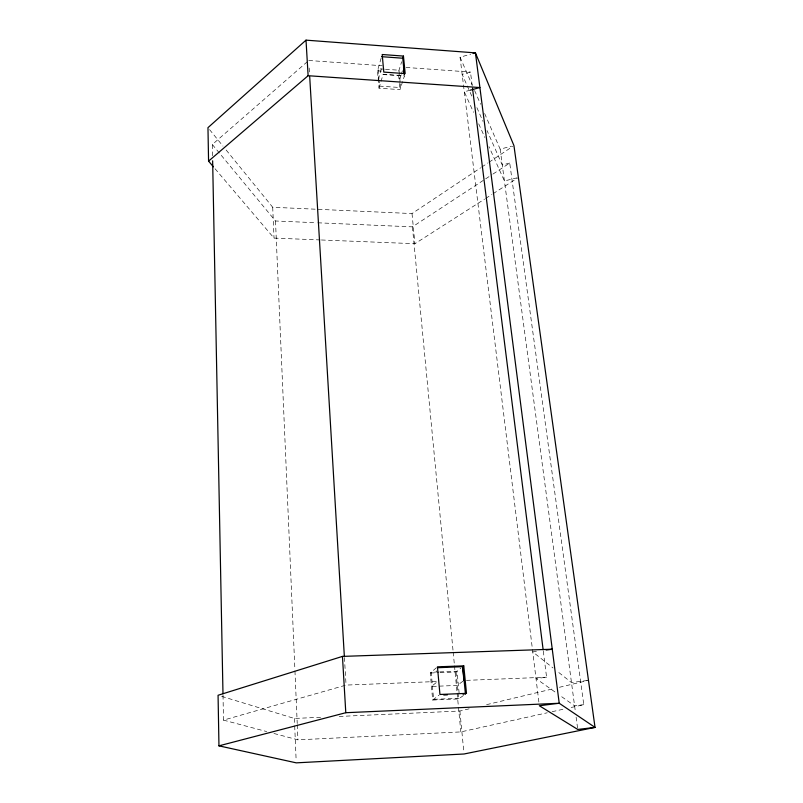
<?xml version="1.0" encoding="UTF-8"?>
<svg xmlns="http://www.w3.org/2000/svg" width="803" height="803" viewBox="0 0 803 803"><rect width="100%" height="100%" fill="white"/><g stroke="black" fill="none" stroke-linecap="round" stroke-linejoin="round"><path stroke-width="0.6" stroke-dasharray="4.01 3.01" d="M379.006 88.2L383.151 74.227L404.491 75.723L400.014 89.615L379.006 88.2L377.48 70.825L381.254 57.776M378.233 79.487L381.576 68.084M398.72 71.126L401.661 61.751M399.834 78.865L400.938 75.382M401.309 74.227L402.413 70.754M212.544 155.802L212.333 144.51L307.79 61.309M463.512 695.478L458.623 698.941L432.656 700.045L430.288 672.994L436.35 667.775L436.681 671.519M440.094 672.623L456.034 672.021L460.842 668.196M432.656 700.045L438.97 695.217M463 681.155L457.329 685.421L431.462 686.455L437.585 681.486L346.063 685.089L223.495 720.13L223.003 695.047M226.125 149.99L272.709 207.264L412.019 213.568L480.666 167.797M481.7 167.104L487.943 162.939M488.987 162.246L512.906 146.297M317.817 222.802L412.411 226.858L484.621 179.531M485.664 178.838L491.938 174.723M492.992 174.04L509.734 163.069L583.791 704.683L569.186 707.915M321.401 239.987L414.92 243.71L484.6 199.114M485.664 198.441L491.998 194.386M493.052 193.714L517.333 178.176M538.883 702.073L460.059 57.184L470.709 54.202M472.204 85.74L470.488 72.069L462.157 74.358L471.803 96.149M470.297 90.157L464.285 91.783L473.549 112.36M484.621 113.494L500.159 149.127L511.641 146.186M509.734 163.069L502.276 164.946L487.04 130.548M517.222 177.784L504.414 180.966L488.977 146.668M339.177 716.447L459.888 711.026L469.594 708.718M486.578 704.663L554.512 688.462M559.36 687.298L588.479 680.352M273.923 733.48L297.933 739.844L460.832 731.914L547.275 712.773M552.143 711.689L564.318 708.999M536.404 651.404L532.75 651.906L553.086 667.996M543.3 651.103L546.582 677.2L536.013 678.585L556.318 692.919M587.264 680.512L571.475 682.56L556.961 671.067M583.791 704.683L574.587 705.827L560.374 695.789M221.638 696.352L294.37 718.454L321.752 717.23M430.288 672.994L438.87 672.663M466.433 680.352L546.582 677.2M438.579 671.93L431.201 672.201L433.59 699.333L459.637 698.229L459.396 695.769M439.813 671.88L457.027 671.228L459.276 694.545M215.033 168.74L274.024 238.1L320.156 239.936M212.333 144.51L275.499 220.986L316.573 222.752M377.48 70.825L382.389 71.176M383.051 74.559L404.391 76.054M308.733 60.486L382.258 65.756M406.007 67.452L470.488 72.069M384.236 69.168L378.083 68.737L378.956 78.674M385.47 69.259L399.001 70.222L400.195 82.609M223.495 720.13L266.716 731.573M209.553 129.604L222.973 146.106M478.688 123.792L484.861 137.514M476.882 107.612L482.974 121.373M460.059 57.184L472.084 84.767M474.593 90.508L480.606 104.3M500.159 149.127L575.44 712.171M576.102 717.109L577.588 728.211M400.316 83.843L400.677 87.557L379.618 86.132L379.066 79.919M398.589 74.779L399.302 82.197M399.422 83.412L400.014 89.615M412.019 213.568L414.92 243.71M456.034 672.021L458.623 698.941M459.888 711.026L463.913 752.772M412.411 226.858L453.063 650.852M453.183 652.106L454.378 664.573M454.498 665.817L457.007 692.005M457.128 693.25L460.832 731.914M309.185 68.004L309.556 74.257M344.417 657.557L346.063 685.089M275.499 220.986L294.902 669.662M294.952 670.917L297.23 723.553M297.281 724.808L297.933 739.844M272.709 207.264L274.024 238.1M294.37 718.454L294.631 724.627M294.691 725.862L296.146 760.381"/><path stroke-width="1.2" d="M404.381 74.559L402.765 58.228L403.447 56.08L382.198 54.514L383.784 72.099L405.174 73.605L403.447 56.08M546.16 650.059L552.253 649.215L342.459 656.402L218.065 695.268L218.958 745.846L296.257 762.85L464.024 753.997L595.033 727.398L513.94 145.604L475.436 52.878L306.013 40.15L207.967 127.657L208.569 161.132L213.417 166.833M208.569 161.132L308.121 75.713L479.903 87.547L470.297 90.157M437.595 667.725L462.749 666.681L463.773 665.858L466.493 693.36L463.04 694.204M473.077 53.54L475.436 52.878L559.219 703.257L595.033 727.398L577.748 729.445L539.335 705.747L559.219 703.257L345.792 712.713L218.958 745.846M466.493 693.36L439.944 694.475L437.444 666.831L463.773 665.858M443.788 695.017L447.401 694.856M381.576 56.672L402.765 58.228M472.515 88.22L543.149 649.858M462.749 666.681L465.449 694.103M403.528 67.271L404.17 73.856M462.588 666.811L463.933 680.452M309.707 76.767L344.346 656.302M306.013 40.15L308.121 75.713M342.459 656.402L345.792 712.713M212.644 160.821L222.983 693.792"/></g></svg>
